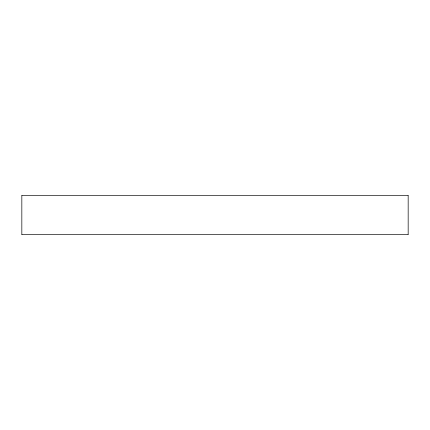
<?xml version="1.0" encoding="UTF-8"?>
<svg xmlns="http://www.w3.org/2000/svg" width="430" height="430" viewBox="0 0 430 430"><rect width="100%" height="100%" fill="white"/><g stroke="black" fill="none" stroke-linecap="round" stroke-linejoin="round"><path stroke-width="0.64" d="M21.833 195.413L21.833 234.587M408.167 234.587L408.167 195.413M21.978 195.564L408.022 195.564M408.022 234.436L21.978 234.436"/></g></svg>
